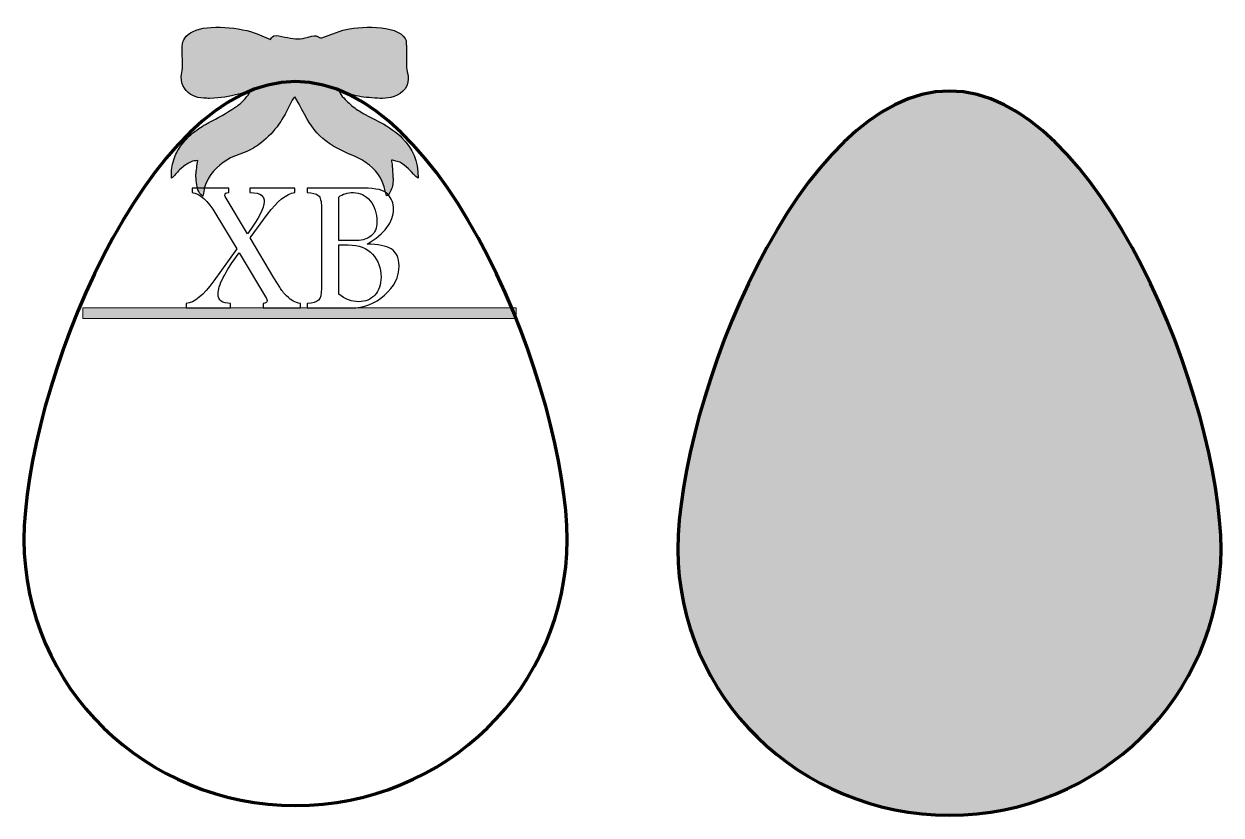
# Model space of a CAD drawing. Header units: centimetres. Extents: x -9.4 to 4.4, y -3.6 to 13.5.
# Drawn here: x -8.84 to 4.38, y -3.62 to 5.12 of the extents above; entities that cross this region are included whole.
import ezdxf

# ---------------------------------------------------------------- set-up
doc = ezdxf.new("R2010")
doc.units = ezdxf.units.CM
doc.header["$MEASUREMENT"] = 0
doc.layers.add('layer 1', color=7, linetype='Continuous')

msp = doc.modelspace()

# ---------------------------------------------------------------- hatches: boundary and pattern name
at = {"layer": 'layer 1', "true_color": 0x000000}
h = msp.add_hatch(color=18, dxfattribs=at)
edge = h.paths.add_edge_path()
edge.add_spline(control_points=[(-7.10501, 4.54065), (-7.10501, 4.4906), (-7.09751, 4.45408), (-7.06982, 4.41314), (-7.02279, 4.34362), (-6.94278, 4.30622), (-6.85651, 4.30557), (-6.83003, 4.30537), (-6.81434, 4.29972), (-6.79359, 4.30118), (-6.6536, 4.31105), (-6.59661, 4.31636), (-6.45512, 4.35175), (-6.42916, 4.35824), (-6.37667, 4.37343), (-6.34575, 4.37343), (-6.35912, 4.34816), (-6.37207, 4.3268), (-6.39205, 4.30675), (-6.40421, 4.29454), (-6.40646, 4.28872), (-6.41687, 4.27734), (-6.44121, 4.25074), (-6.48137, 4.22116), (-6.51202, 4.20075), (-6.60383, 4.13961), (-6.69942, 4.085), (-6.7992, 4.03599), (-6.82675, 4.02246), (-6.84884, 4.00856), (-6.87364, 3.99293), (-6.91287, 3.9682), (-7.00091, 3.90425), (-7.03142, 3.8705), (-7.03849, 3.86268), (-7.03606, 3.86351), (-7.04308, 3.85504), (-7.06601, 3.82736), (-7.09023, 3.80479), (-7.11137, 3.7742), (-7.14557, 3.72472), (-7.16626, 3.68585), (-7.18694, 3.62379), (-7.21051, 3.55302), (-7.21347, 3.51501), (-7.21347, 3.41984), (-7.17863, 3.44317), (-7.15635, 3.48328), (-7.12416, 3.5113), (-7.12416, 3.5113), (-7.05711, 3.56627), (-7.05711, 3.56627), (-7.01293, 3.59587), (-6.98131, 3.61417), (-6.91971, 3.61417), (-6.93108, 3.56539), (-6.93828, 3.50423), (-6.94223, 3.4556), (-6.94503, 3.421), (-6.9306, 3.31922), (-6.91973, 3.29328), (-6.90807, 3.26548), (-6.89275, 3.23542), (-6.86548, 3.22099), (-6.86548, 3.22099), (-6.86548, 3.22099), (-6.86548, 3.22099), (-6.84633, 3.30319), (-6.85564, 3.3271), (-6.80206, 3.41969), (-6.73962, 3.52761), (-6.63212, 3.61659), (-6.5169, 3.66331), (-6.45407, 3.68879), (-6.38561, 3.70699), (-6.32853, 3.74158), (-6.30076, 3.7584), (-6.27314, 3.77241), (-6.24755, 3.79166), (-6.17084, 3.84939), (-6.10478, 3.91113), (-6.04681, 3.98863), (-6.00924, 4.03886), (-5.97481, 4.09331), (-5.94651, 4.15046), (-5.9313, 4.18119), (-5.91752, 4.20847), (-5.90284, 4.23785), (-5.88884, 4.26588), (-5.87324, 4.30271), (-5.84861, 4.3192), (-5.84861, 4.3192), (-5.80035, 4.2364), (-5.80035, 4.2364), (-5.64484, 3.92516), (-5.55537, 3.8126), (-5.19068, 3.66198), (-5.16326, 3.65065), (-5.12776, 3.63246), (-5.10372, 3.61787), (-5.07268, 3.59904), (-5.05406, 3.58554), (-5.02666, 3.56388), (-4.92305, 3.48197), (-4.88099, 3.40171), (-4.85074, 3.27881), (-4.84809, 3.26803), (-4.84753, 3.26421), (-4.84423, 3.25369), (-4.84031, 3.24116), (-4.83764, 3.2421), (-4.83626, 3.2255), (-4.81299, 3.22744), (-4.82021, 3.23269), (-4.80524, 3.25323), (-4.77736, 3.29146), (-4.76843, 3.34282), (-4.76412, 3.39301), (-4.76412, 3.39301), (-4.77423, 3.56322), (-4.77423, 3.56322), (-4.77582, 3.57611), (-4.78083, 3.60428), (-4.78203, 3.61869), (-4.76439, 3.6183), (-4.74959, 3.61303), (-4.7326, 3.60937), (-4.61635, 3.58435), (-4.55736, 3.46611), (-4.48827, 3.41984), (-4.48827, 3.62326), (-4.54575, 3.74044), (-4.66328, 3.86398), (-4.72063, 3.92426), (-4.82326, 3.99369), (-4.8965, 4.03299), (-4.9702, 4.07255), (-5.05004, 4.10988), (-5.12073, 4.15223), (-5.1667, 4.17977), (-5.21292, 4.20951), (-5.25096, 4.24798), (-5.27827, 4.27561), (-5.34554, 4.33426), (-5.35599, 4.37343), (-5.29882, 4.36868), (-5.20837, 4.33811), (-5.14619, 4.32563), (-5.07533, 4.3114), (-4.98418, 4.30623), (-4.90789, 4.30176), (-4.87741, 4.29997), (-4.82237, 4.30592), (-4.78918, 4.3128), (-4.69353, 4.3326), (-4.59673, 4.40631), (-4.59673, 4.51805), (-4.59673, 4.54982), (-4.60699, 4.58744), (-4.61238, 4.61991), (-4.62202, 4.67794), (-4.61457, 4.7926), (-4.61466, 4.85717), (-4.61469, 4.88321), (-4.61872, 4.88799), (-4.61929, 4.91128), (-4.62002, 4.94093), (-4.61963, 4.94195), (-4.63133, 4.96251), (-4.72281, 5.12327), (-5.15172, 5.10183), (-5.31801, 5.05404), (-5.31801, 5.05404), (-5.55033, 4.97), (-5.55033, 4.97), (-5.59786, 4.97), (-5.58361, 5.014), (-5.70347, 4.97851), (-5.79034, 4.9528), (-5.84124, 4.95836), (-5.93125, 4.97322), (-5.96948, 4.97954), (-6.02014, 4.99711), (-6.0565, 4.99711), (-6.09991, 4.99711), (-6.10286, 4.97717), (-6.11978, 4.95192), (-6.11978, 4.95192), (-6.26432, 5.01527), (-6.26432, 5.01527), (-6.44103, 5.08631), (-6.81012, 5.12472), (-6.97397, 5.04233), (-7.14821, 4.9547), (-7.08217, 4.82891), (-7.09137, 4.63548), (-7.09306, 4.59992), (-7.10501, 4.57693), (-7.10501, 4.54065)], knot_values=[0, 0, 0, 0, 0.01515152, 0.01515152, 0.01515152, 0.03030303, 0.03030303, 0.03030303, 0.04545455, 0.04545455, 0.04545455, 0.06060606, 0.06060606, 0.06060606, 0.07575758, 0.07575758, 0.07575758, 0.09090909, 0.09090909, 0.09090909, 0.10606061, 0.10606061, 0.10606061, 0.12121212, 0.12121212, 0.12121212, 0.13636364, 0.13636364, 0.13636364, 0.15151515, 0.15151515, 0.15151515, 0.16666667, 0.16666667, 0.16666667, 0.18181818, 0.18181818, 0.18181818, 0.1969697, 0.1969697, 0.1969697, 0.21212121, 0.21212121, 0.21212121, 0.22727273, 0.22727273, 0.22727273, 0.24242424, 0.24242424, 0.24242424, 0.25757576, 0.25757576, 0.25757576, 0.27272727, 0.27272727, 0.27272727, 0.28787879, 0.28787879, 0.28787879, 0.3030303, 0.3030303, 0.3030303, 0.31818182, 0.31818182, 0.31818182, 0.33333333, 0.33333333, 0.33333333, 0.34848485, 0.34848485, 0.34848485, 0.36363636, 0.36363636, 0.36363636, 0.37878788, 0.37878788, 0.37878788, 0.39393939, 0.39393939, 0.39393939, 0.40909091, 0.40909091, 0.40909091, 0.42424242, 0.42424242, 0.42424242, 0.43939394, 0.43939394, 0.43939394, 0.45454545, 0.45454545, 0.45454545, 0.46969697, 0.46969697, 0.46969697, 0.48484848, 0.48484848, 0.48484848, 0.5, 0.5, 0.5, 0.51515152, 0.51515152, 0.51515152, 0.53030303, 0.53030303, 0.53030303, 0.54545455, 0.54545455, 0.54545455, 0.56060606, 0.56060606, 0.56060606, 0.57575758, 0.57575758, 0.57575758, 0.59090909, 0.59090909, 0.59090909, 0.60606061, 0.60606061, 0.60606061, 0.62121212, 0.62121212, 0.62121212, 0.63636364, 0.63636364, 0.63636364, 0.65151515, 0.65151515, 0.65151515, 0.66666667, 0.66666667, 0.66666667, 0.68181818, 0.68181818, 0.68181818, 0.6969697, 0.6969697, 0.6969697, 0.71212121, 0.71212121, 0.71212121, 0.72727273, 0.72727273, 0.72727273, 0.74242424, 0.74242424, 0.74242424, 0.75757576, 0.75757576, 0.75757576, 0.77272727, 0.77272727, 0.77272727, 0.78787879, 0.78787879, 0.78787879, 0.8030303, 0.8030303, 0.8030303, 0.81818182, 0.81818182, 0.81818182, 0.83333333, 0.83333333, 0.83333333, 0.84848485, 0.84848485, 0.84848485, 0.86363636, 0.86363636, 0.86363636, 0.87878788, 0.87878788, 0.87878788, 0.89393939, 0.89393939, 0.89393939, 0.90909091, 0.90909091, 0.90909091, 0.92424242, 0.92424242, 0.92424242, 0.93939394, 0.93939394, 0.93939394, 0.95454545, 0.95454545, 0.95454545, 0.96969697, 0.96969697, 0.96969697, 0.98484848, 0.98484848, 0.98484848, 1, 1, 1, 1], degree=3, periodic=1)
at = {"layer": 'layer 1', "true_color": 0x2b2a29}
h = msp.add_hatch(color=250, dxfattribs=at)
edge = h.paths.add_edge_path()
edge.add_spline(control_points=[(1.3817, 4.38278), (3.03855, 4.38278), (4.3817, 0.93948), (4.3817, -0.68174), (4.3817, -2.30296), (3.03855, -3.61722), (1.3817, -3.61722), (-0.27515, -3.61722), (-1.61829, -2.30296), (-1.61829, -0.68174), (-1.61829, 0.93948), (-0.27515, 4.38278), (1.3817, 4.38278)], knot_values=[0, 0, 0, 0, 0.25, 0.25, 0.25, 0.5, 0.5, 0.5, 0.75, 0.75, 0.75, 1, 1, 1, 1], degree=3, periodic=1)
msp.add_hatch(color=250, dxfattribs=at).paths.add_polyline_path([(-8.19148, 1.87146), (-3.40532, 1.87146), (-3.40532, 1.9861), (-8.19148, 1.9861), (-8.19148, 1.87146)])

# ---------------------------------------------------------------- linework, layer by layer
at = {"layer": 'layer 1', "color": 250, "lineweight": 20}
msp.add_lwpolyline([(-8.19148, 1.87146), (-3.40532, 1.87146), (-3.40532, 1.9861), (-8.19148, 1.9861), (-8.19148, 1.87146)], close=True, dxfattribs=at)
at = {"layer": 'layer 1'}
msp.add_open_spline([(-7.10501, 4.54065), (-7.10501, 4.4906), (-7.09751, 4.45408), (-7.06982, 4.41314), (-7.02279, 4.34362), (-6.94278, 4.30622), (-6.85651, 4.30557), (-6.83003, 4.30537), (-6.81434, 4.29972), (-6.79359, 4.30118), (-6.6536, 4.31105), (-6.59661, 4.31636), (-6.45512, 4.35175), (-6.42916, 4.35824), (-6.37667, 4.37343), (-6.34575, 4.37343), (-6.35912, 4.34816), (-6.37207, 4.3268), (-6.39205, 4.30675), (-6.40421, 4.29454), (-6.40646, 4.28872), (-6.41687, 4.27734), (-6.44121, 4.25074), (-6.48137, 4.22116), (-6.51202, 4.20075), (-6.60383, 4.13961), (-6.69942, 4.085), (-6.7992, 4.03599), (-6.82675, 4.02246), (-6.84884, 4.00856), (-6.87364, 3.99293), (-6.91287, 3.9682), (-7.00091, 3.90425), (-7.03142, 3.8705), (-7.03849, 3.86268), (-7.03606, 3.86351), (-7.04308, 3.85504), (-7.06601, 3.82736), (-7.09023, 3.80479), (-7.11137, 3.7742), (-7.14557, 3.72472), (-7.16626, 3.68585), (-7.18694, 3.62379), (-7.21051, 3.55302), (-7.21347, 3.51501), (-7.21347, 3.41984), (-7.17863, 3.44317), (-7.15635, 3.48328), (-7.12416, 3.5113), (-7.12416, 3.5113), (-7.05711, 3.56627), (-7.05711, 3.56627), (-7.01293, 3.59587), (-6.98131, 3.61417), (-6.91971, 3.61417), (-6.93108, 3.56539), (-6.93828, 3.50423), (-6.94223, 3.4556), (-6.94503, 3.421), (-6.9306, 3.31922), (-6.91973, 3.29328), (-6.90807, 3.26548), (-6.89275, 3.23542), (-6.86548, 3.22099), (-6.86548, 3.22099), (-6.86548, 3.22099), (-6.86548, 3.22099), (-6.84633, 3.30319), (-6.85564, 3.3271), (-6.80206, 3.41969), (-6.73962, 3.52761), (-6.63212, 3.61659), (-6.5169, 3.66331), (-6.45407, 3.68879), (-6.38561, 3.70699), (-6.32853, 3.74158), (-6.30076, 3.7584), (-6.27314, 3.77241), (-6.24755, 3.79166), (-6.17084, 3.84939), (-6.10478, 3.91113), (-6.04681, 3.98863), (-6.00924, 4.03886), (-5.97481, 4.09331), (-5.94651, 4.15046), (-5.9313, 4.18119), (-5.91752, 4.20847), (-5.90284, 4.23785), (-5.88884, 4.26588), (-5.87324, 4.30271), (-5.84861, 4.3192), (-5.84861, 4.3192), (-5.80035, 4.2364), (-5.80035, 4.2364), (-5.64484, 3.92516), (-5.55537, 3.8126), (-5.19068, 3.66198), (-5.16326, 3.65065), (-5.12776, 3.63246), (-5.10372, 3.61787), (-5.07268, 3.59904), (-5.05406, 3.58554), (-5.02666, 3.56388), (-4.92305, 3.48197), (-4.88099, 3.40171), (-4.85074, 3.27881), (-4.84809, 3.26803), (-4.84753, 3.26421), (-4.84423, 3.25369), (-4.84031, 3.24116), (-4.83764, 3.2421), (-4.83626, 3.2255), (-4.81299, 3.22744), (-4.82021, 3.23269), (-4.80524, 3.25323), (-4.77736, 3.29146), (-4.76843, 3.34282), (-4.76412, 3.39301), (-4.76412, 3.39301), (-4.77423, 3.56322), (-4.77423, 3.56322), (-4.77582, 3.57611), (-4.78083, 3.60428), (-4.78203, 3.61869), (-4.76439, 3.6183), (-4.74959, 3.61303), (-4.7326, 3.60937), (-4.61635, 3.58435), (-4.55736, 3.46611), (-4.48827, 3.41984), (-4.48827, 3.62326), (-4.54575, 3.74044), (-4.66328, 3.86398), (-4.72063, 3.92426), (-4.82326, 3.99369), (-4.8965, 4.03299), (-4.9702, 4.07255), (-5.05004, 4.10988), (-5.12073, 4.15223), (-5.1667, 4.17977), (-5.21292, 4.20951), (-5.25096, 4.24798), (-5.27827, 4.27561), (-5.34554, 4.33426), (-5.35599, 4.37343), (-5.29882, 4.36868), (-5.20837, 4.33811), (-5.14619, 4.32563), (-5.07533, 4.3114), (-4.98418, 4.30623), (-4.90789, 4.30176), (-4.87741, 4.29997), (-4.82237, 4.30592), (-4.78918, 4.3128), (-4.69353, 4.3326), (-4.59673, 4.40631), (-4.59673, 4.51805), (-4.59673, 4.54982), (-4.60699, 4.58744), (-4.61238, 4.61991), (-4.62202, 4.67794), (-4.61457, 4.7926), (-4.61466, 4.85717), (-4.61469, 4.88321), (-4.61872, 4.88799), (-4.61929, 4.91128), (-4.62002, 4.94093), (-4.61963, 4.94195), (-4.63133, 4.96251), (-4.72281, 5.12327), (-5.15172, 5.10183), (-5.31801, 5.05404), (-5.31801, 5.05404), (-5.55033, 4.97), (-5.55033, 4.97), (-5.59786, 4.97), (-5.58361, 5.014), (-5.70347, 4.97851), (-5.79034, 4.9528), (-5.84124, 4.95836), (-5.93125, 4.97322), (-5.96948, 4.97954), (-6.02014, 4.99711), (-6.0565, 4.99711), (-6.09991, 4.99711), (-6.10286, 4.97717), (-6.11978, 4.95192), (-6.11978, 4.95192), (-6.26432, 5.01527), (-6.26432, 5.01527), (-6.44103, 5.08631), (-6.81012, 5.12472), (-6.97397, 5.04233), (-7.14821, 4.9547), (-7.08217, 4.82891), (-7.09137, 4.63548), (-7.09306, 4.59992), (-7.10501, 4.57693), (-7.10501, 4.54065)], degree=3, knots=[0, 0, 0, 0, 0.01515152, 0.01515152, 0.01515152, 0.03030303, 0.03030303, 0.03030303, 0.04545455, 0.04545455, 0.04545455, 0.06060606, 0.06060606, 0.06060606, 0.07575758, 0.07575758, 0.07575758, 0.09090909, 0.09090909, 0.09090909, 0.10606061, 0.10606061, 0.10606061, 0.12121212, 0.12121212, 0.12121212, 0.13636364, 0.13636364, 0.13636364, 0.15151515, 0.15151515, 0.15151515, 0.16666667, 0.16666667, 0.16666667, 0.18181818, 0.18181818, 0.18181818, 0.1969697, 0.1969697, 0.1969697, 0.21212121, 0.21212121, 0.21212121, 0.22727273, 0.22727273, 0.22727273, 0.24242424, 0.24242424, 0.24242424, 0.25757576, 0.25757576, 0.25757576, 0.27272727, 0.27272727, 0.27272727, 0.28787879, 0.28787879, 0.28787879, 0.3030303, 0.3030303, 0.3030303, 0.31818182, 0.31818182, 0.31818182, 0.33333333, 0.33333333, 0.33333333, 0.34848485, 0.34848485, 0.34848485, 0.36363636, 0.36363636, 0.36363636, 0.37878788, 0.37878788, 0.37878788, 0.39393939, 0.39393939, 0.39393939, 0.40909091, 0.40909091, 0.40909091, 0.42424242, 0.42424242, 0.42424242, 0.43939394, 0.43939394, 0.43939394, 0.45454545, 0.45454545, 0.45454545, 0.46969697, 0.46969697, 0.46969697, 0.48484848, 0.48484848, 0.48484848, 0.5, 0.5, 0.5, 0.51515152, 0.51515152, 0.51515152, 0.53030303, 0.53030303, 0.53030303, 0.54545455, 0.54545455, 0.54545455, 0.56060606, 0.56060606, 0.56060606, 0.57575758, 0.57575758, 0.57575758, 0.59090909, 0.59090909, 0.59090909, 0.60606061, 0.60606061, 0.60606061, 0.62121212, 0.62121212, 0.62121212, 0.63636364, 0.63636364, 0.63636364, 0.65151515, 0.65151515, 0.65151515, 0.66666667, 0.66666667, 0.66666667, 0.68181818, 0.68181818, 0.68181818, 0.6969697, 0.6969697, 0.6969697, 0.71212121, 0.71212121, 0.71212121, 0.72727273, 0.72727273, 0.72727273, 0.74242424, 0.74242424, 0.74242424, 0.75757576, 0.75757576, 0.75757576, 0.77272727, 0.77272727, 0.77272727, 0.78787879, 0.78787879, 0.78787879, 0.8030303, 0.8030303, 0.8030303, 0.81818182, 0.81818182, 0.81818182, 0.83333333, 0.83333333, 0.83333333, 0.84848485, 0.84848485, 0.84848485, 0.86363636, 0.86363636, 0.86363636, 0.87878788, 0.87878788, 0.87878788, 0.89393939, 0.89393939, 0.89393939, 0.90909091, 0.90909091, 0.90909091, 0.92424242, 0.92424242, 0.92424242, 0.93939394, 0.93939394, 0.93939394, 0.95454545, 0.95454545, 0.95454545, 0.96969697, 0.96969697, 0.96969697, 0.98484848, 0.98484848, 0.98484848, 1, 1, 1, 1], dxfattribs=at)
at = {"layer": 'layer 1', "color": 250, "lineweight": 211}
for points in [[(-5.84222, 4.48862), (-4.18537, 4.48862), (-2.84222, 1.04532), (-2.84222, -0.5759), (-2.84222, -2.19712), (-4.18537, -3.51138), (-5.84222, -3.51138), (-7.49907, -3.51138), (-8.84222, -2.19712), (-8.84222, -0.5759), (-8.84222, 1.04532), (-7.49907, 4.48862), (-5.84222, 4.48862)], [(1.3817, 4.38278), (3.03855, 4.38278), (4.3817, 0.93948), (4.3817, -0.68174), (4.3817, -2.30296), (3.03855, -3.61722), (1.3817, -3.61722), (-0.27515, -3.61722), (-1.61829, -2.30296), (-1.61829, -0.68174), (-1.61829, 0.93948), (-0.27515, 4.38278), (1.3817, 4.38278)]]:
    msp.add_open_spline(points, degree=3, knots=[0, 0, 0, 0, 0.25, 0.25, 0.25, 0.5, 0.5, 0.5, 0.75, 0.75, 0.75, 1, 1, 1, 1], dxfattribs=at)
at = {"layer": 'layer 1', "color": 250}
for points, knots in [([(-6.9845, 3.31011), (-6.9845, 3.31011), (-6.58021, 3.31011), (-6.58021, 3.31011), (-6.58021, 3.31011), (-6.58021, 3.26143), (-6.58021, 3.26143), (-6.60914, 3.26001), (-6.6236, 3.25084), (-6.6236, 3.23461), (-6.6236, 3.22862), (-6.62219, 3.22333), (-6.61972, 3.21839), (-6.61972, 3.21839), (-6.37172, 2.80564), (-6.37172, 2.80564), (-6.24931, 2.97567), (-6.18828, 3.09386), (-6.18828, 3.15947), (-6.18828, 3.19087), (-6.19851, 3.21521), (-6.21861, 3.2332), (-6.23908, 3.25155), (-6.28106, 3.26072), (-6.34526, 3.26143), (-6.34526, 3.26143), (-6.34526, 3.31011), (-6.34526, 3.31011), (-6.34526, 3.31011), (-5.84996, 3.31011), (-5.84996, 3.31011), (-5.84996, 3.31011), (-5.84996, 3.26143), (-5.84996, 3.26143), (-5.9438, 3.24767), (-6.04434, 3.16794), (-6.15194, 3.02259), (-6.15194, 3.02259), (-6.34456, 2.76083), (-6.34456, 2.76083), (-6.34456, 2.76083), (-6.07997, 2.31951), (-6.07997, 2.31951), (-6.07997, 2.31951), (-6.01718, 2.21544), (-6.01718, 2.21544), (-5.99636, 2.18192), (-5.97132, 2.15053), (-5.94239, 2.1216), (-5.91381, 2.09267), (-5.88877, 2.07256), (-5.86725, 2.06127), (-5.84608, 2.04998), (-5.81927, 2.04152), (-5.78646, 2.03587), (-5.78646, 2.03587), (-5.78646, 1.98719), (-5.78646, 1.98719), (-5.78646, 1.98719), (-6.19921, 1.98719), (-6.19921, 1.98719), (-6.19921, 1.98719), (-6.19921, 2.03587), (-6.19921, 2.03587), (-6.17099, 2.03728), (-6.15688, 2.04822), (-6.15688, 2.06868), (-6.15688, 2.07538), (-6.15935, 2.08279), (-6.16393, 2.09055), (-6.16393, 2.09055), (-6.46627, 2.59538), (-6.46627, 2.59538), (-6.62078, 2.38512), (-6.69839, 2.23343), (-6.69839, 2.14065), (-6.69839, 2.07221), (-6.65183, 2.03728), (-6.55905, 2.03587), (-6.55905, 2.03587), (-6.55905, 1.98719), (-6.55905, 1.98719), (-6.55905, 1.98719), (-7.05011, 1.98719), (-7.05011, 1.98719), (-7.05011, 1.98719), (-7.05011, 2.03587), (-7.05011, 2.03587), (-6.9591, 2.04363), (-6.85785, 2.12618), (-6.74602, 2.28423), (-6.74602, 2.28423), (-6.49167, 2.63807), (-6.49167, 2.63807), (-6.49167, 2.63807), (-6.72168, 3.02259), (-6.72168, 3.02259), (-6.81269, 3.17499), (-6.90018, 3.25437), (-6.9845, 3.26143), (-6.9845, 3.26143), (-6.9845, 3.31011), (-6.9845, 3.31011)], [0, 0, 0, 0, 0.02941176, 0.02941176, 0.02941176, 0.05882353, 0.05882353, 0.05882353, 0.08823529, 0.08823529, 0.08823529, 0.11764706, 0.11764706, 0.11764706, 0.14705882, 0.14705882, 0.14705882, 0.17647059, 0.17647059, 0.17647059, 0.20588235, 0.20588235, 0.20588235, 0.23529412, 0.23529412, 0.23529412, 0.26470588, 0.26470588, 0.26470588, 0.29411765, 0.29411765, 0.29411765, 0.32352941, 0.32352941, 0.32352941, 0.35294118, 0.35294118, 0.35294118, 0.38235294, 0.38235294, 0.38235294, 0.41176471, 0.41176471, 0.41176471, 0.44117647, 0.44117647, 0.44117647, 0.47058824, 0.47058824, 0.47058824, 0.5, 0.5, 0.5, 0.52941176, 0.52941176, 0.52941176, 0.55882353, 0.55882353, 0.55882353, 0.58823529, 0.58823529, 0.58823529, 0.61764706, 0.61764706, 0.61764706, 0.64705882, 0.64705882, 0.64705882, 0.67647059, 0.67647059, 0.67647059, 0.70588235, 0.70588235, 0.70588235, 0.73529412, 0.73529412, 0.73529412, 0.76470588, 0.76470588, 0.76470588, 0.79411765, 0.79411765, 0.79411765, 0.82352941, 0.82352941, 0.82352941, 0.85294118, 0.85294118, 0.85294118, 0.88235294, 0.88235294, 0.88235294, 0.91176471, 0.91176471, 0.91176471, 0.94117647, 0.94117647, 0.94117647, 0.97058824, 0.97058824, 0.97058824, 1, 1, 1, 1]), ([(-5.71238, 3.31011), (-5.71238, 3.31011), (-5.08725, 3.31011), (-5.08725, 3.31011), (-4.95249, 3.31011), (-4.86394, 3.28788), (-4.82232, 3.24308), (-4.78069, 3.19828), (-4.75988, 3.14289), (-4.75988, 3.07692), (-4.75988, 3.00672), (-4.78422, 2.93969), (-4.83255, 2.87513), (-4.88123, 2.81093), (-4.95426, 2.7499), (-5.05198, 2.69204), (-4.93203, 2.69063), (-4.84313, 2.67299), (-4.78528, 2.63877), (-4.72742, 2.60455), (-4.69849, 2.54282), (-4.69849, 2.45356), (-4.69849, 2.33009), (-4.75176, 2.22143), (-4.85865, 2.1276), (-4.96554, 2.03411), (-5.08831, 1.98719), (-5.22766, 1.98719), (-5.22766, 1.98719), (-5.71238, 1.98719), (-5.71238, 1.98719), (-5.71238, 1.98719), (-5.71238, 2.03587), (-5.71238, 2.03587), (-5.65205, 2.03658), (-5.61078, 2.04822), (-5.58855, 2.07115), (-5.56668, 2.09408), (-5.55574, 2.13747), (-5.55574, 2.20097), (-5.55574, 2.20097), (-5.55574, 3.09633), (-5.55574, 3.09633), (-5.55574, 3.16406), (-5.56738, 3.2078), (-5.59067, 3.22862), (-5.6143, 3.24908), (-5.65452, 3.26001), (-5.71238, 3.26143), (-5.71238, 3.26143), (-5.71238, 3.31011), (-5.71238, 3.31011)], [0, 0, 0, 0, 0.05882353, 0.05882353, 0.05882353, 0.11764706, 0.11764706, 0.11764706, 0.17647059, 0.17647059, 0.17647059, 0.23529412, 0.23529412, 0.23529412, 0.29411765, 0.29411765, 0.29411765, 0.35294118, 0.35294118, 0.35294118, 0.41176471, 0.41176471, 0.41176471, 0.47058824, 0.47058824, 0.47058824, 0.52941176, 0.52941176, 0.52941176, 0.58823529, 0.58823529, 0.58823529, 0.64705882, 0.64705882, 0.64705882, 0.70588235, 0.70588235, 0.70588235, 0.76470588, 0.76470588, 0.76470588, 0.82352941, 0.82352941, 0.82352941, 0.88235294, 0.88235294, 0.88235294, 0.94117647, 0.94117647, 0.94117647, 1, 1, 1, 1]), ([(-5.36524, 3.21204), (-5.36524, 3.21204), (-5.36524, 2.73226), (-5.36524, 2.73226), (-5.36524, 2.73226), (-5.1631, 2.73226), (-5.1631, 2.73226), (-5.09854, 2.73226), (-5.04598, 2.74919), (-5.00541, 2.78271), (-4.96449, 2.81657), (-4.94403, 2.86843), (-4.94403, 2.93863), (-4.94403, 3.03353), (-4.96872, 3.11114), (-5.01811, 3.17111), (-5.0675, 3.23144), (-5.12853, 3.26143), (-5.2012, 3.26143), (-5.26964, 3.26143), (-5.32432, 3.24484), (-5.36524, 3.21204)], [0, 0, 0, 0, 0.14285714, 0.14285714, 0.14285714, 0.28571429, 0.28571429, 0.28571429, 0.42857143, 0.42857143, 0.42857143, 0.57142857, 0.57142857, 0.57142857, 0.71428571, 0.71428571, 0.71428571, 0.85714286, 0.85714286, 0.85714286, 1, 1, 1, 1]), ([(-5.36524, 2.68357), (-5.36524, 2.68357), (-5.36524, 2.13853), (-5.36524, 2.13853), (-5.29433, 2.08279), (-5.2199, 2.05492), (-5.14264, 2.05492), (-5.06891, 2.05492), (-5.00964, 2.07962), (-4.96484, 2.12901), (-4.92004, 2.17804), (-4.89746, 2.24401), (-4.89746, 2.32692), (-4.89746, 2.42675), (-4.9285, 2.51107), (-4.99094, 2.58021), (-5.05339, 2.649), (-5.14299, 2.68357), (-5.25976, 2.68357), (-5.25976, 2.68357), (-5.36524, 2.68357), (-5.36524, 2.68357)], [0, 0, 0, 0, 0.14285714, 0.14285714, 0.14285714, 0.28571429, 0.28571429, 0.28571429, 0.42857143, 0.42857143, 0.42857143, 0.57142857, 0.57142857, 0.57142857, 0.71428571, 0.71428571, 0.71428571, 0.85714286, 0.85714286, 0.85714286, 1, 1, 1, 1])]:
    msp.add_open_spline(points, degree=3, knots=knots, dxfattribs=at)

doc.saveas('drawing.dxf')
